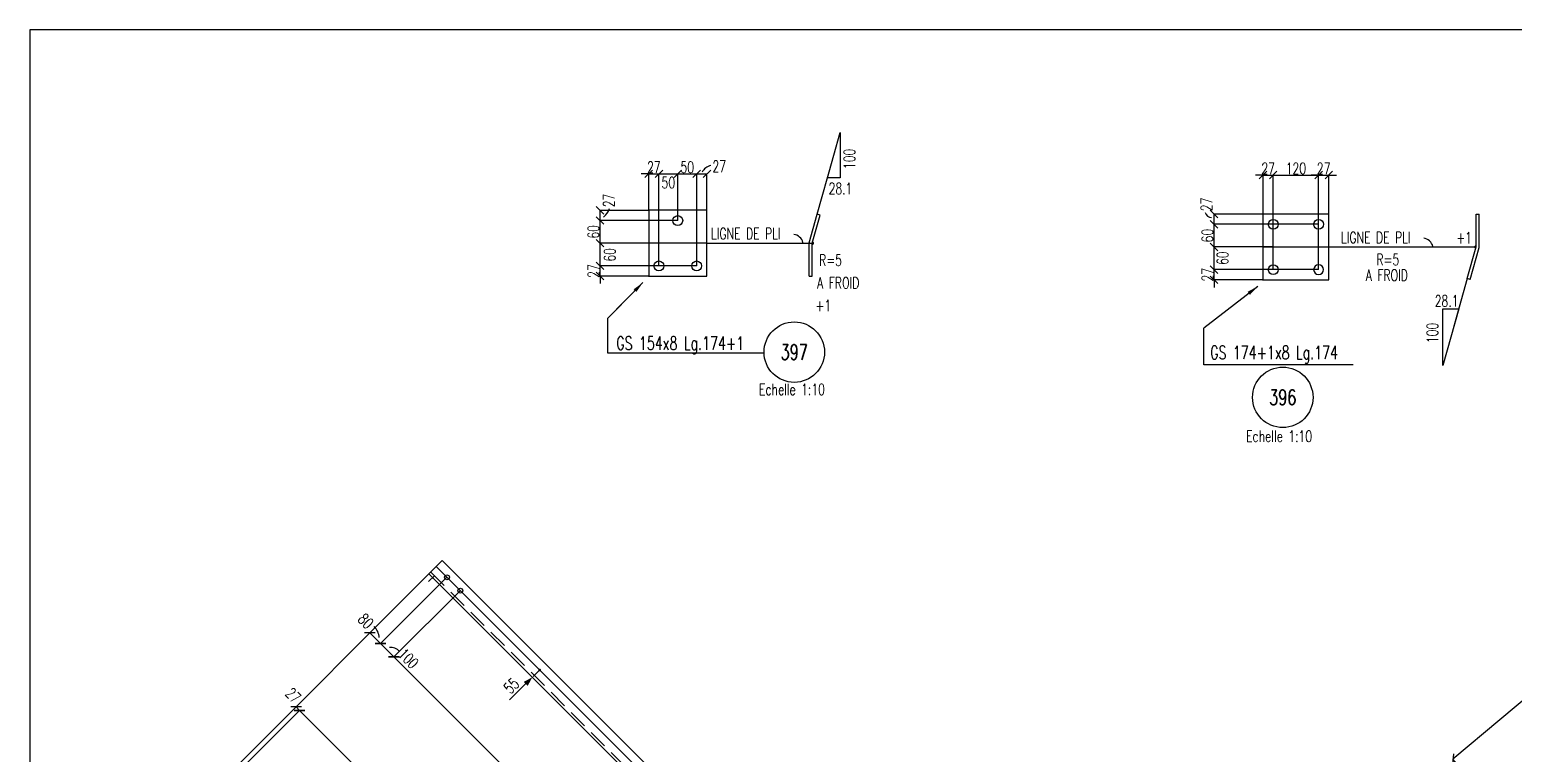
# Model space of a CAD drawing. Extents: x 512494 to 528714, y -47677 to -36197.
# Drawn here: x 512494 to 520348, y -40032 to -36197 of the extents above; entities that cross this region are included whole.
import ezdxf
from ezdxf.enums import TextEntityAlignment as Align

# ---------------------------------------------------------------- set-up
doc = ezdxf.new("R2010")
doc.units = 0
doc.header["$LTSCALE"] = 200
doc.header["$MEASUREMENT"] = 0
doc.linetypes.add('DASHED', pattern=[0.75, 0.5, -0.25])
doc.layers.get('0').update_dxf_attribs({"linetype": 'CONTINUOUS'})
for name, color, linetype in [('ASSI', 6, 'CONTINUOUS'), ('BOLLINI_1', 7, 'CONTINUOUS'), ('FORI', 2, 'CONTINUOUS'), ('LINEA_ANG', 2, 'CONTINUOUS'), ('LINEE_PIASTRE', 2, 'CONTINUOUS'), ('LS', 7, 'CONTINUOUS'), ('PIASTRE', 5, 'CONTINUOUS'), ('PIEGA', 4, 'CONTINUOUS'), ('PIEGA_F_1564_50', 7, 'CONTINUOUS'), ('PIEGA_F_1570_50', 7, 'CONTINUOUS'), ('QT_MAL', 7, 'CONTINUOUS'), ('QT_MPR', 7, 'CONTINUOUS'), ('TRAT-Y', 7, 'DASHED')]:
    doc.layers.add(name, color=color, linetype=linetype)
doc.styles.add('PIEGATI', font='ROMANS8.shx', dxfattribs={"width": 0.7})
doc.styles.add('QUOTE', font='ROMANS8.SHX', dxfattribs={"width": 0.7})
doc.styles.add('RQL', font='ROMANS8.SHX', dxfattribs={"width": 0.7})
doc.styles.add('RS', font='ROMANS8.shx', dxfattribs={"width": 0.7})
doc.styles.get("Standard").update_dxf_attribs({"font": 'ROMANS8.SHX', "width": 0.7})
doc.dimstyles.new('FRECCE1', dxfattribs={"dimtxt": 60, "dimasz": 6.66, "dimexe": 0, "dimexo": 0, "dimgap": 1, "dimtad": 1, "dimzin": 0, "dimdsep": 46, "dimtxsty": 'RS', "dimblk1": 'QUOTP', "dimblk2": 'QUOTF', "dimsah": 1, "dimcen": 0, "dimclrd": 2, "dimclre": 2, "dimclrt": 7, "dimadec": 0, "dimazin": 0, "dimtfac": 1, "dimtix": 1, "dimtmove": 2, "dimatfit": 3, "dimldrblk": 'QUOTP', "dimfxl": 1, "dimtolj": 1, "dimtzin": 0, "dimarcsym": 0})
doc.dimstyles.new('TRATTO', dxfattribs={"dimscale": 0, "dimtxt": 60, "dimasz": 40, "dimexe": 0, "dimexo": 0, "dimgap": 5, "dimtad": 1, "dimrnd": 0.5, "dimdsep": 46, "dimtxsty": 'RS', "dimblk1": 'OBLIQUE', "dimblk2": 'OBLIQUE', "dimsah": 1, "dimcen": 0.09, "dimclrd": 2, "dimclre": 2, "dimclrt": 7, "dimadec": 0, "dimazin": 0, "dimtfac": 1, "dimtix": 1, "dimtmove": 2, "dimatfit": 3, "dimfxl": 1, "dimtolj": 1, "dimtzin": 0, "dimarcsym": 0})

# ---------------------------------------------------------------- blocks, each defined once
blk = doc.blocks.new('ASSE98')
blk.add_line((0, 0), (1, 0))
at = {"color": 7, "style": 'QUOTE', "width": 0.5, "flags": 1}
for tag, p in [('TI', (1.3831, 6.8273)), ('DI_S', (1.3831, 6.4218)), ('D_S', (1.3831, 6.0209)), ('E_S', (1.3831, 5.6806)), ('NFORI', (1.3645, 5.2979)), ('ALAR', (1.3635, 4.9325)), ('FAM', (1.3775, 4.5465)), ('ALA', (1.3831, 4.1926)), ('DISP2', (1.3831, 3.8497)), ('DISP1', (1.3831, 3.5069)), ('PINZAF', (1.3831, 3.164)), ('PINZAI', (1.3831, 2.8211)), ('TRP', (1.3831, 2.4783)), ('NP', (1.3831, 2.1354)), ('SV', (1.3831, 1.7926)), ('PESO', (1.3831, 1.4497)), ('QUA', (1.3831, 1.1069)), ('LUN', (1.3831, 0.764)), ('PROF', (1.3831, 0.4211)), ('POS', (1.3831, 0.0783))]:
    blk.add_attdef(tag, p, '', height=0.2, dxfattribs=at)
at = {"color": 7, "flags": 1}
for tag, p in [('LAV1', (3.0743, 6.8285)), ('LAV2', (3.0743, 6.4951)), ('LAV3', (3.0743, 6.1618)), ('LAV4', (3.0743, 5.8285)), ('LAV5', (3.0743, 5.4951)), ('LAV6', (3.0743, 5.1618)), ('LAV7', (3.0743, 4.8285)), ('LAV8', (3.0743, 4.4951)), ('LAV9', (3.0743, 4.1618)), ('LAV10', (3.0743, 3.8285))]:
    blk.add_attdef(tag, p, '', height=0.2, dxfattribs=at)
blk = doc.blocks.new('16')
blk.add_circle((0, 0), 1)
blk = doc.blocks.new('_OBLIQUE')
at = {"color": 0, "linetype": 'ByBlock'}
blk.add_line((-0.5, -0.5), (0.5, 0.5), dxfattribs=at)
blk = doc.blocks.new('*D39')
at = {"layer": 'QT_MPR', "color": 2, "lineweight": -2, "transparency": 16777216}
for p, q in [((514772.8, -39166), (514421.7, -39517)), ((516808.2, -41903.5), (514421.7, -39517)), ((517159.2, -41552.5), (516808.2, -41903.5))]:
    blk.add_line(p, q, dxfattribs=at)
at = {"layer": 'QT_MPR', "color": 2, "lineweight": -2, "transparency": 16777216, "xscale": 40, "yscale": 40, "zscale": 40}
for p, rotation in [((514421.7, -39517), 134.9999999999997), ((516808.2, -41903.5), 314.9999999999997)]:
    blk.add_blockref('_OBLIQUE', p, dxfattribs=dict(at, rotation=rotation))
at = {"layer": 'QT_MPR', "color": 7, "transparency": 16777216, "insert": (515639.7, -40685.5), "char_height": 60, "attachment_point": 5, "rotation": 315, "style": 'RS'}
blk.add_mtext('\\A1;3375', dxfattribs=at)
blk = doc.blocks.new('*D40')
at = {"layer": 'QT_MPR', "color": 2, "lineweight": -2, "transparency": 16777216}
for p, q in [((514702, -39095.2), (514351, -39446.3)), ((514772.8, -39166), (514421.7, -39517)), ((514421.7, -39517), (514351, -39446.3))]:
    blk.add_line(p, q, dxfattribs=at)
at = {"layer": 'QT_MPR', "color": 2, "lineweight": -2, "transparency": 16777216, "xscale": 40, "yscale": 40, "zscale": 40}
for p, rotation in [((514351, -39446.3), 134.9999999999997), ((514421.7, -39517), 314.9999999999997)]:
    blk.add_blockref('_OBLIQUE', p, dxfattribs=dict(at, rotation=rotation))
at = {"layer": 'QT_MPR', "color": 7, "transparency": 16777216, "insert": (514497.9, -39525.3), "char_height": 60, "attachment_point": 5, "rotation": 315, "style": 'RS'}
blk.add_mtext('\\A1;100', dxfattribs=at)
blk = doc.blocks.new('*D42')
at = {"layer": 'QT_MPR', "color": 2, "lineweight": -2, "transparency": 16777216}
for p, q in [((514606.6, -39077.6), (514294.4, -39389.8)), ((514702, -39095.2), (514351, -39446.3)), ((514351, -39446.3), (514294.4, -39389.8))]:
    blk.add_line(p, q, dxfattribs=at)
at = {"layer": 'QT_MPR', "color": 2, "lineweight": -2, "transparency": 16777216, "xscale": 40, "yscale": 40, "zscale": 40}
for p, rotation in [((514294.4, -39389.8), 134.9999999999997), ((514351, -39446.3), 314.9999999999997)]:
    blk.add_blockref('_OBLIQUE', p, dxfattribs=dict(at, rotation=rotation))
at = {"layer": 'QT_MPR', "color": 7, "transparency": 16777216, "insert": (514272.2, -39327), "char_height": 60, "attachment_point": 5, "rotation": 315, "style": 'RS'}
blk.add_mtext('\\A1;80', dxfattribs=at)
blk = doc.blocks.new('*D43')
at = {"layer": 'QT_MPR', "color": 2, "lineweight": -2, "transparency": 16777216}
for p, q in [((513529.5, -40192.8), (513922.5, -39799.8)), ((513922.5, -39799.8), (516459.6, -42336.9)), ((516050.4, -42746.2), (516459.6, -42336.9))]:
    blk.add_line(p, q, dxfattribs=at)
at = {"layer": 'QT_MPR', "color": 2, "lineweight": -2, "transparency": 16777216, "xscale": 40, "yscale": 40, "zscale": 40}
for p, rotation in [((513922.5, -39799.8), 135.0000000000003), ((516459.6, -42336.9), 315.0000000000003)]:
    blk.add_blockref('_OBLIQUE', p, dxfattribs=dict(at, rotation=rotation))
at = {"layer": 'QT_MPR', "color": 7, "transparency": 16777216, "insert": (515215.8, -41043.6), "char_height": 60, "attachment_point": 5, "rotation": 315, "style": 'RS'}
blk.add_mtext('\\A1;3588', dxfattribs=at)
blk = doc.blocks.new('*D45')
at = {"layer": 'QT_MPR', "color": 2, "lineweight": -2, "transparency": 16777216}
for p, q in [((513510.5, -40173.7), (513903.5, -39780.7)), ((513529.5, -40192.8), (513922.5, -39799.8)), ((513903.5, -39780.7), (513922.5, -39799.8))]:
    blk.add_line(p, q, dxfattribs=at)
at = {"layer": 'QT_MPR', "color": 2, "lineweight": -2, "transparency": 16777216, "xscale": 40, "yscale": 40, "zscale": 40}
for p, rotation in [((513903.5, -39780.7), 135.0000000000003), ((513922.5, -39799.8), 315.0000000000003)]:
    blk.add_blockref('_OBLIQUE', p, dxfattribs=dict(at, rotation=rotation))
at = {"layer": 'QT_MPR', "color": 7, "transparency": 16777216, "insert": (513888.4, -39720.2), "char_height": 60, "attachment_point": 5, "rotation": 315, "style": 'RS'}
blk.add_mtext('\\A1;27', dxfattribs=at)
blk = doc.blocks.new('QUOTP')
at = {"layer": 'ASSI', "color": 2, "const_width": 1.07}
blk.add_lwpolyline([(-0.5, 0, 1), (0.5, 0, 1)], format="xyb", close=True, dxfattribs=at)
blk = doc.blocks.new('QUOTF')
at = {"layer": 'LS', "color": 2}
blk.add_line((7.5, 0), (25.5, 0), dxfattribs=at)
blk.add_solid([(7.5, 2.25), (0, 0), (7.5, -2.25)], dxfattribs=at)
blk = doc.blocks.new('*D47')
at = {"layer": 'QT_MAL', "color": 2, "lineweight": -2, "transparency": 16777216}
for p, q in [((515153.5, -39624.5), (515153.5, -39624.5)), ((515187.7, -39590.4), (515158.2, -39619.8))]:
    blk.add_line(p, q, dxfattribs=at)
at = {"layer": 'QT_MAL', "color": 2, "lineweight": -2, "transparency": 16777216, "xscale": 6.66, "yscale": 6.66, "zscale": 6.66}
for name, p, rotation in [('QUOTP', (515192.4, -39585.6), 44.99999999999969), ('QUOTF', (515153.5, -39624.5), 224.9999999999996)]:
    blk.add_blockref(name, p, dxfattribs=dict(at, rotation=rotation))
at = {"layer": 'QT_MAL', "color": 7, "transparency": 16777216, "insert": (515042.9, -39669.5), "char_height": 60, "attachment_point": 5, "rotation": 45, "style": 'RS'}
blk.add_mtext('\\A1;55', dxfattribs=at)
blk = doc.blocks.new('*D49')
at = {"layer": 'QT_MPR', "color": 2, "lineweight": -2, "transparency": 16777216}
for p, q in [((521736.5, -38621.6), (520024, -40057.6)), ((522248.7, -39232.5), (521736.5, -38621.6)), ((520526.6, -40656.9), (520024, -40057.6))]:
    blk.add_line(p, q, dxfattribs=at)
at = {"layer": 'QT_MPR', "color": 2, "lineweight": -2, "transparency": 16777216, "xscale": 40, "yscale": 40, "zscale": 40}
for p, rotation in [((521736.5, -38621.6), 39.9808647939774), ((520024, -40057.6), 219.9808647939774)]:
    blk.add_blockref('_OBLIQUE', p, dxfattribs=dict(at, rotation=rotation))
at = {"layer": 'QT_MPR', "color": 7, "transparency": 16777216, "insert": (520857.8, -39312.8), "char_height": 60, "attachment_point": 5, "rotation": 39.98086, "style": 'RS'}
blk.add_mtext('\\A1;2235', dxfattribs=at)
blk = doc.blocks.new('MRKR_98')
blk.add_point((0, 0))
at = {"color": 7, "style": 'QUOTE', "width": 0.5, "flags": 1}
for tag, p in [('TI', (3.7, 6.8)), ('NFORI', (3.7, 5.3)), ('AUX2', (3.7, 4.9)), ('FAM', (3.7, 4.5)), ('AUX1', (3.7, 4.2)), ('COMMESSA', (3.7, 3.8)), ('SPESSORE', (3.7, 2.5)), ('SV', (3.7, 1.8)), ('QUA', (3.7, 1.1)), ('DI_S', (3.7, 6.4)), ('D_S', (3.7, 6)), ('E_S', (3.7, 5.7)), ('MD', (3.7, 3.5)), ('MP', (3.7, 3.2)), ('LARGHEZZA', (3.7, 2.8)), ('NP', (3.7, 2.1)), ('PESO', (3.7, 1.4)), ('LUN', (3.7, 0.8)), ('PROF', (3.7, 0.4)), ('POS', (3.7, 0.1))]:
    blk.add_attdef(tag, p, '', height=0.2, dxfattribs=at)
at = {"color": 7, "flags": 1}
for tag, p in [('LAV1', (5.3, 6.9)), ('LAV2', (5.3, 6.5)), ('LAV3', (5.3, 6.2)), ('LAV4', (5.3, 5.9)), ('LAV5', (5.3, 5.5)), ('LAV6', (5.3, 5.2)), ('LAV7', (5.3, 4.9)), ('LAV8', (5.3, 4.5)), ('LAV9', (5.3, 4.2)), ('LAV10', (5.3, 3.9))]:
    blk.add_attdef(tag, p, '', height=0.2, dxfattribs=at)
blk = doc.blocks.new('*D54')
at = {"layer": 'LS', "color": 2, "lineweight": -2, "transparency": 16777216}
for p, q in [((519019, -36966.2), (518979, -36966.2)), ((519019, -37172.9), (519019, -36966.2)), ((519019, -36966.2), (519073, -36966.2)), ((519073, -37466.9), (519073, -36966.2)), ((519073, -36966.2), (519113, -36966.2))]:
    blk.add_line(p, q, dxfattribs=at)
at = {"layer": 'LS', "color": 2, "lineweight": -2, "transparency": 16777216, "xscale": 40, "yscale": 40, "zscale": 40}
blk.add_blockref('_OBLIQUE', (519019, -36966.2), dxfattribs=at)
at = {"layer": 'LS', "color": 2, "lineweight": -2, "transparency": 16777216, "xscale": 40, "yscale": 40, "zscale": 40, "rotation": 180}
blk.add_blockref('_OBLIQUE', (519073, -36966.2), dxfattribs=at)
at = {"layer": 'LS', "color": 7, "transparency": 16777216, "insert": (519046, -36931.2), "char_height": 60, "attachment_point": 5, "style": 'RS'}
blk.add_mtext('\\A1;27', dxfattribs=at)
blk = doc.blocks.new('*D55')
at = {"layer": 'LS', "color": 2, "lineweight": -2, "transparency": 16777216}
for p, q in [((519073, -37226.9), (519073, -36966.2)), ((519073, -36966.2), (519313, -36966.2)), ((519313, -37466.9), (519313, -36966.2))]:
    blk.add_line(p, q, dxfattribs=at)
at = {"layer": 'LS', "color": 2, "lineweight": -2, "transparency": 16777216, "xscale": 40, "yscale": 40, "zscale": 40, "rotation": 180}
blk.add_blockref('_OBLIQUE', (519073, -36966.2), dxfattribs=at)
at = {"layer": 'LS', "color": 2, "lineweight": -2, "transparency": 16777216, "xscale": 40, "yscale": 40, "zscale": 40}
blk.add_blockref('_OBLIQUE', (519313, -36966.2), dxfattribs=at)
at = {"layer": 'LS', "color": 7, "transparency": 16777216, "insert": (519193, -36931.2), "char_height": 60, "attachment_point": 5, "style": 'RS'}
blk.add_mtext('\\A1;120', dxfattribs=at)
blk = doc.blocks.new('*D56')
at = {"layer": 'LS', "color": 2, "lineweight": -2, "transparency": 16777216}
for p, q in [((519313, -36966.2), (519273, -36966.2)), ((519313, -37226.9), (519313, -36966.2)), ((519313, -36966.2), (519367, -36966.2)), ((519367, -37172.9), (519367, -36966.2)), ((519367, -36966.2), (519407, -36966.2))]:
    blk.add_line(p, q, dxfattribs=at)
at = {"layer": 'LS', "color": 2, "lineweight": -2, "transparency": 16777216, "xscale": 40, "yscale": 40, "zscale": 40}
blk.add_blockref('_OBLIQUE', (519313, -36966.2), dxfattribs=at)
at = {"layer": 'LS', "color": 2, "lineweight": -2, "transparency": 16777216, "xscale": 40, "yscale": 40, "zscale": 40, "rotation": 180}
blk.add_blockref('_OBLIQUE', (519367, -36966.2), dxfattribs=at)
at = {"layer": 'LS', "color": 7, "transparency": 16777216, "insert": (519340, -36931.2), "char_height": 60, "attachment_point": 5, "style": 'RS'}
blk.add_mtext('\\A1;27', dxfattribs=at)
blk = doc.blocks.new('*D57')
at = {"layer": 'LS', "color": 2, "lineweight": -2, "transparency": 16777216}
for p, q in [((518760.1, -37466.9), (518760.1, -37426.9)), ((519313, -37466.9), (518760.1, -37466.9)), ((518760.1, -37520.9), (518760.1, -37466.9)), ((519019, -37520.9), (518760.1, -37520.9)), ((518760.1, -37520.9), (518760.1, -37560.9))]:
    blk.add_line(p, q, dxfattribs=at)
at = {"layer": 'LS', "color": 2, "lineweight": -2, "transparency": 16777216, "xscale": 40, "yscale": 40, "zscale": 40}
for p, rotation in [((518760.1, -37466.9), 270), ((518760.1, -37520.9), 90)]:
    blk.add_blockref('_OBLIQUE', p, dxfattribs=dict(at, rotation=rotation))
at = {"layer": 'LS', "color": 7, "transparency": 16777216, "insert": (518725.1, -37493.9), "char_height": 60, "attachment_point": 5, "rotation": 90, "style": 'RS'}
blk.add_mtext('\\A1;27', dxfattribs=at)
blk = doc.blocks.new('*D58')
at = {"layer": 'LS', "color": 2, "lineweight": -2, "transparency": 16777216}
for p, q in [((519073, -37346.9), (518760.1, -37346.9)), ((518760.1, -37466.9), (518760.1, -37346.9)), ((519073, -37466.9), (518760.1, -37466.9))]:
    blk.add_line(p, q, dxfattribs=at)
at = {"layer": 'LS', "color": 2, "lineweight": -2, "transparency": 16777216, "xscale": 40, "yscale": 40, "zscale": 40}
for p, rotation in [((518760.1, -37346.9), 90), ((518760.1, -37466.9), 270)]:
    blk.add_blockref('_OBLIQUE', p, dxfattribs=dict(at, rotation=rotation))
at = {"layer": 'LS', "color": 7, "transparency": 16777216, "insert": (518805.3, -37406), "char_height": 60, "attachment_point": 5, "rotation": 90, "style": 'RS'}
blk.add_mtext('\\A1;60', dxfattribs=at)
blk = doc.blocks.new('*D59')
at = {"layer": 'LS', "color": 2, "lineweight": -2, "transparency": 16777216}
for p, q in [((519313, -37226.9), (518760.1, -37226.9)), ((518760.1, -37346.9), (518760.1, -37226.9)), ((519073, -37346.9), (518760.1, -37346.9))]:
    blk.add_line(p, q, dxfattribs=at)
at = {"layer": 'LS', "color": 2, "lineweight": -2, "transparency": 16777216, "xscale": 40, "yscale": 40, "zscale": 40}
for p, rotation in [((518760.1, -37226.9), 90), ((518760.1, -37346.9), 270)]:
    blk.add_blockref('_OBLIQUE', p, dxfattribs=dict(at, rotation=rotation))
at = {"layer": 'LS', "color": 7, "transparency": 16777216, "insert": (518725.1, -37286.9), "char_height": 60, "attachment_point": 5, "rotation": 90, "style": 'RS'}
blk.add_mtext('\\A1;60', dxfattribs=at)
blk = doc.blocks.new('*D60')
at = {"layer": 'LS', "color": 2, "lineweight": -2, "transparency": 16777216}
for p, q in [((519019, -37172.9), (518760.1, -37172.9)), ((518760.1, -37226.9), (518760.1, -37172.9)), ((519073, -37226.9), (518760.1, -37226.9))]:
    blk.add_line(p, q, dxfattribs=at)
at = {"layer": 'LS', "color": 2, "lineweight": -2, "transparency": 16777216, "xscale": 40, "yscale": 40, "zscale": 40}
for p, rotation in [((518760.1, -37172.9), 90), ((518760.1, -37226.9), 270)]:
    blk.add_blockref('_OBLIQUE', p, dxfattribs=dict(at, rotation=rotation))
at = {"layer": 'LS', "color": 7, "transparency": 16777216, "insert": (518719.8, -37121.7), "char_height": 60, "attachment_point": 5, "rotation": 90, "style": 'RS'}
blk.add_mtext('\\A1;27', dxfattribs=at)
blk = doc.blocks.new('LPIEGA')
at = {"color": 0, "linetype": 'ByBlock'}
blk.add_line((0, 0), (1, 0), dxfattribs=at)
at = {"color": 0}
for tag, p in [('VUOTO3', (1, 13)), ('VUOTO2', (1, 11)), ('VUOTO1', (1, 9))]:
    blk.add_attdef(tag, p, '', height=1, dxfattribs=at)
at = {"color": 0, "flags": 1}
for tag, p in [('ANG_PIE', (1, 7)), ('INC_PIE', (1, 5)), ('CF', (1, 3)), ('RAGGIO', (1, 1))]:
    blk.add_attdef(tag, p, '', height=1, dxfattribs=at)
blk = doc.blocks.new('xxx')
blk.add_circle((0, 0), 8)
at = {"color": 3, "style": 'RQL', "width": 0.7}
blk.add_attdef('POS', text='', height=4, dxfattribs=at).set_placement((0, 0), align=Align.MIDDLE)
at = {"color": 3, "style": 'RQL', "width": 0.7, "flags": 1}
blk.add_attdef('POS1', (-0.39, -5.42), '', height=2, dxfattribs=at)
at = {"style": 'RQL', "width": 0.7, "flags": 1}
blk.add_attdef('TIPO', (-0.39, -8.66), '', height=2, dxfattribs=at)
blk = doc.blocks.new('*D61')
at = {"layer": 'LS', "color": 2, "lineweight": -2, "transparency": 16777216}
for p, q in [((515511.8, -37447), (515511.8, -37407)), ((516023.2, -37447), (515511.8, -37447)), ((515511.8, -37501), (515511.8, -37447)), ((515769.1, -37501), (515511.8, -37501)), ((515511.8, -37501), (515511.8, -37541))]:
    blk.add_line(p, q, dxfattribs=at)
at = {"layer": 'LS', "color": 2, "lineweight": -2, "transparency": 16777216, "xscale": 40, "yscale": 40, "zscale": 40}
for p, rotation in [((515511.8, -37447), 270), ((515511.8, -37501), 90)]:
    blk.add_blockref('_OBLIQUE', p, dxfattribs=dict(at, rotation=rotation))
at = {"layer": 'LS', "color": 7, "transparency": 16777216, "insert": (515476.8, -37474), "char_height": 60, "attachment_point": 5, "rotation": 90, "style": 'RS'}
blk.add_mtext('\\A1;27', dxfattribs=at)
blk = doc.blocks.new('*D62')
at = {"layer": 'LS', "color": 2, "lineweight": -2, "transparency": 16777216}
for p, q in [((515923.1, -37327), (515511.8, -37327)), ((515511.8, -37447), (515511.8, -37327)), ((515823.1, -37447), (515511.8, -37447))]:
    blk.add_line(p, q, dxfattribs=at)
at = {"layer": 'LS', "color": 2, "lineweight": -2, "transparency": 16777216, "xscale": 40, "yscale": 40, "zscale": 40}
for p, rotation in [((515511.8, -37327), 90), ((515511.8, -37447), 270)]:
    blk.add_blockref('_OBLIQUE', p, dxfattribs=dict(at, rotation=rotation))
at = {"layer": 'LS', "color": 7, "transparency": 16777216, "insert": (515563.3, -37388.7), "char_height": 60, "attachment_point": 5, "rotation": 90, "style": 'RS'}
blk.add_mtext('\\A1;60', dxfattribs=at)
blk = doc.blocks.new('*D63')
at = {"layer": 'LS', "color": 2, "lineweight": -2, "transparency": 16777216}
for p, q in [((515923.1, -37207), (515511.8, -37207)), ((515511.8, -37327), (515511.8, -37207)), ((515923.1, -37327), (515511.8, -37327))]:
    blk.add_line(p, q, dxfattribs=at)
at = {"layer": 'LS', "color": 2, "lineweight": -2, "transparency": 16777216, "xscale": 40, "yscale": 40, "zscale": 40}
for p, rotation in [((515511.8, -37207), 90), ((515511.8, -37327), 270)]:
    blk.add_blockref('_OBLIQUE', p, dxfattribs=dict(at, rotation=rotation))
at = {"layer": 'LS', "color": 7, "transparency": 16777216, "insert": (515476.8, -37267), "char_height": 60, "attachment_point": 5, "rotation": 90, "style": 'RS'}
blk.add_mtext('\\A1;60', dxfattribs=at)
blk = doc.blocks.new('*D64')
at = {"layer": 'LS', "color": 2, "lineweight": -2, "transparency": 16777216}
for p, q in [((515769.1, -37153), (515511.8, -37153)), ((515511.8, -37207), (515511.8, -37153)), ((515923.1, -37207), (515511.8, -37207))]:
    blk.add_line(p, q, dxfattribs=at)
at = {"layer": 'LS', "color": 2, "lineweight": -2, "transparency": 16777216, "xscale": 40, "yscale": 40, "zscale": 40}
for p, rotation in [((515511.8, -37153), 90), ((515511.8, -37207), 270)]:
    blk.add_blockref('_OBLIQUE', p, dxfattribs=dict(at, rotation=rotation))
at = {"layer": 'LS', "color": 7, "transparency": 16777216, "insert": (515558.7, -37101.2), "char_height": 60, "attachment_point": 5, "rotation": 90, "style": 'RS'}
blk.add_mtext('\\A1;27', dxfattribs=at)
blk = doc.blocks.new('*D65')
at = {"layer": 'LS', "color": 2, "lineweight": -2, "transparency": 16777216}
for p, q in [((515769.1, -36959.8), (515729.1, -36959.8)), ((515769.1, -37153), (515769.1, -36959.8)), ((515769.1, -36959.8), (515823.1, -36959.8)), ((515823.1, -37447), (515823.1, -36959.8)), ((515823.1, -36959.8), (515863.1, -36959.8))]:
    blk.add_line(p, q, dxfattribs=at)
at = {"layer": 'LS', "color": 2, "lineweight": -2, "transparency": 16777216, "xscale": 40, "yscale": 40, "zscale": 40}
blk.add_blockref('_OBLIQUE', (515769.1, -36959.8), dxfattribs=at)
at = {"layer": 'LS', "color": 2, "lineweight": -2, "transparency": 16777216, "xscale": 40, "yscale": 40, "zscale": 40, "rotation": 180}
blk.add_blockref('_OBLIQUE', (515823.1, -36959.8), dxfattribs=at)
at = {"layer": 'LS', "color": 7, "transparency": 16777216, "insert": (515796.1, -36924.8), "char_height": 60, "attachment_point": 5, "style": 'RS'}
blk.add_mtext('\\A1;27', dxfattribs=at)
blk = doc.blocks.new('*D66')
at = {"layer": 'LS', "color": 2, "lineweight": -2, "transparency": 16777216}
for p, q in [((515823.1, -37447), (515823.1, -36959.8)), ((515823.1, -36959.8), (515923.1, -36959.8)), ((515923.1, -37207), (515923.1, -36959.8))]:
    blk.add_line(p, q, dxfattribs=at)
at = {"layer": 'LS', "color": 2, "lineweight": -2, "transparency": 16777216, "xscale": 40, "yscale": 40, "zscale": 40, "rotation": 180}
blk.add_blockref('_OBLIQUE', (515823.1, -36959.8), dxfattribs=at)
at = {"layer": 'LS', "color": 2, "lineweight": -2, "transparency": 16777216, "xscale": 40, "yscale": 40, "zscale": 40}
blk.add_blockref('_OBLIQUE', (515923.1, -36959.8), dxfattribs=at)
at = {"layer": 'LS', "color": 7, "transparency": 16777216, "insert": (515872.9, -37006.1), "char_height": 60, "attachment_point": 5, "style": 'RS'}
blk.add_mtext('\\A1;50', dxfattribs=at)
blk = doc.blocks.new('*D67')
at = {"layer": 'LS', "color": 2, "lineweight": -2, "transparency": 16777216}
for p, q in [((515923.1, -37207), (515923.1, -36959.8)), ((515923.1, -36959.8), (516023.2, -36959.8)), ((516023.2, -37447), (516023.2, -36959.8))]:
    blk.add_line(p, q, dxfattribs=at)
at = {"layer": 'LS', "color": 2, "lineweight": -2, "transparency": 16777216, "xscale": 40, "yscale": 40, "zscale": 40, "rotation": 180}
blk.add_blockref('_OBLIQUE', (515923.1, -36959.8), dxfattribs=at)
at = {"layer": 'LS', "color": 2, "lineweight": -2, "transparency": 16777216, "xscale": 40, "yscale": 40, "zscale": 40}
blk.add_blockref('_OBLIQUE', (516023.2, -36959.8), dxfattribs=at)
at = {"layer": 'LS', "color": 7, "transparency": 16777216, "insert": (515973.1, -36924.8), "char_height": 60, "attachment_point": 5, "style": 'RS'}
blk.add_mtext('\\A1;50', dxfattribs=at)
blk = doc.blocks.new('*D68')
at = {"layer": 'LS', "color": 2, "lineweight": -2, "transparency": 16777216}
for p, q in [((516023.2, -37447), (516023.2, -36959.8)), ((516023.2, -36959.8), (516077.1, -36959.8)), ((516077.1, -37153), (516077.1, -36959.8))]:
    blk.add_line(p, q, dxfattribs=at)
at = {"layer": 'LS', "color": 2, "lineweight": -2, "transparency": 16777216, "xscale": 40, "yscale": 40, "zscale": 40, "rotation": 180}
blk.add_blockref('_OBLIQUE', (516023.2, -36959.8), dxfattribs=at)
at = {"layer": 'LS', "color": 2, "lineweight": -2, "transparency": 16777216, "xscale": 40, "yscale": 40, "zscale": 40}
blk.add_blockref('_OBLIQUE', (516077.1, -36959.8), dxfattribs=at)
at = {"layer": 'LS', "color": 7, "transparency": 16777216, "insert": (516142.4, -36920.1), "char_height": 60, "attachment_point": 5, "style": 'RS'}
blk.add_mtext('\\A1;27', dxfattribs=at)

msp = doc.modelspace()

# ---------------------------------------------------------------- linework, layer by layer
at = {"layer": 'LINEA_ANG'}
for p, q in [((516617.877, -37324.758), (516660.209, -37174.113)), ((516633.877, -37326.964), (516675.612, -37178.441)), ((516675.612, -37178.441), (516660.209, -37174.113)), ((520146.276, -37346.928), (520146.276, -37172.928)), ((520146.276, -37172.928), (520162.276, -37172.928)), ((520162.276, -37349.126), (520162.276, -37172.928)), ((516617.877, -37500.964), (516617.877, -37324.758)), ((516633.877, -37500.964), (516633.877, -37326.964)), ((520099.361, -37514.484), (520146.276, -37346.928)), ((520114.768, -37518.798), (520162.276, -37349.126)), ((516617.877, -37500.964), (516633.877, -37500.964)), ((520114.768, -37518.798), (520099.361, -37514.484)), ((514677.323, -39006.894), (514606.612, -39077.605)), ((519789.705, -44119.276), (514677.323, -39006.894)), ((514606.612, -39077.605), (519718.994, -44189.987))]:
    msp.add_line(p, q, dxfattribs=at)
at = {"layer": 'LINEA_ANG', "const_width": 10}
for points in [[(516633.877, -37331.964, 0.41421356), (516638.877, -37326.964, 0.33607402), (516635.23, -37322.15, 0.33607402)], [(520144.928, -37351.743, -0.33633198), (520141.276, -37346.928, -0.41421356), (520146.276, -37341.928, -0.41421356)]]:
    msp.add_lwpolyline(points, format="xyb", dxfattribs=at)
at = {"layer": 'LINEE_PIASTRE'}
for p, q in [((516077.099, -37152.964), (515769.099, -37152.964)), ((515769.099, -37152.964), (515769.099, -37500.964)), ((516077.099, -37500.964), (516077.099, -37152.964)), ((519366.964, -37172.928), (519018.964, -37172.928)), ((519018.964, -37172.928), (519018.964, -37520.928)), ((519366.964, -37520.928), (519366.964, -37172.928)), ((515769.099, -37500.964), (516077.099, -37500.964)), ((519018.964, -37520.928), (519366.964, -37520.928))]:
    msp.add_line(p, q, dxfattribs=at)
at = {"layer": 'LS', "color": 6}
for p, q in [((516660.209, -37174.113), (516742.612, -36880.862)), ((516077.099, -37326.964), (516633.877, -37326.964)), ((519366.964, -37346.928), (520146.276, -37346.928)), ((515552.943, -37723.521), (515738.877, -37535.23)), ((515552.943, -37723.521), (515738.877, -37535.23)), ((520099.361, -37514.484), (520026.751, -37773.804)), ((515552.943, -37909.334), (515552.943, -37723.521)), ((518705.548, -37970.01), (518705.548, -37777.397)), ((516379.287, -37909.334), (515552.943, -37909.334)), ((519496.188, -37970.01), (518705.548, -37970.01)), ((514604.988, -39117.304), (514635.549, -39086.743)), ((514645.503, -39038.714), (519757.885, -44151.096))]:
    msp.add_line(p, q, dxfattribs=at)
at = {"layer": 'LS', "color": 2}
msp.add_line((513903.474, -39780.743), (514294.442, -39389.775), dxfattribs=at)
at = {"layer": 'LS', "color": 8}
msp.add_lwpolyline([(512494.418, -36196.805), (512494.418, -47676.805), (525214.418, -47676.805), (525214.418, -46076.805), (528714.418, -46076.805), (528714.418, -36196.805), (512494.418, -36196.805)], close=True, dxfattribs=at)
at = {"layer": 'LS', "color": 6}
for points in [[(516781.952, -36740.862), (516781.952, -36980.862), (516714.512, -36980.862)], [(519970.751, -37973.804), (519970.751, -37673.804), (520054.751, -37673.804)]]:
    msp.add_lwpolyline(points, close=True, dxfattribs=at)
for points in [[(515696.718, -37577.923), (515552.943, -37723.521)], [(518991.173, -37555.291), (518705.548, -37777.397)]]:
    msp.add_lwpolyline(points, dxfattribs=at)
for centre, radius, start, end in [((516112.074, -36982.573), 68.308, 102.6614151, 151.8246707), ((515474.756, -37117.644), 90.632, 308.2009294, 343.3316201), ((518747.555, -37156.18), 35.056, 193.5350297, 268.6786635), ((516531.415, -37335.295), 54.667, 12.1812833, 84.823238), ((519864.14, -37355.555), 54.667, 12.1812833, 84.823238), ((514256.706, -39419.818), 87.068, 3.5962795, 46.8638837), ((514405.188, -39526.138), 59.509, 39.9697724, 97.1864253)]:
    msp.add_arc(centre, radius, start, end, dxfattribs=at)
for points in [[(515689.603, -37570.897), (515738.877, -37535.23), (515703.834, -37584.95)], [(518937.669, -37584.228), (518991.173, -37555.291), (518949.947, -37600.017)]]:
    msp.add_solid(points, dxfattribs=at)
at = {"layer": 'PIEGA'}
for p, q in [((516077.099, -37326.964), (515769.099, -37326.964)), ((519018.964, -37346.928), (519366.964, -37346.928))]:
    msp.add_line(p, q, dxfattribs=at)
at = {"layer": 'TRAT-Y'}
msp.add_line((514616.511, -39067.706), (519728.893, -44180.088), dxfattribs=at)

# ---------------------------------------------------------------- block references
at = {"layer": 'ASSI', "xscale": 7229.999999999999, "zscale": 7229.999999999999, "rotation": 314.9999999999997}
msp.add_blockref('ASSE98', (514606.612, -39077.605), dxfattribs=at)
at = {"layer": 'BOLLINI_1', "xscale": 19.99800000000225, "yscale": 19.99800000000225, "zscale": 19.99800000000225}
for p, values in [((516539.162, -37903.426), {'POS': '397'}), ((519123.555, -38142.874), {'POS': '396'})]:
    msp.add_blockref('xxx', p, dxfattribs=at).add_auto_attribs(values)
at = {"layer": 'FORI', "yscale": 26, "zscale": 26}
for p, xscale in [((515923.099, -37206.964), 26), ((519072.964, -37466.928), 26), ((519312.964, -37466.928), -26)]:
    msp.add_blockref('16', p, dxfattribs=dict(at, xscale=xscale))
at = {"layer": 'FORI'}
for p, xscale, yscale, zscale, rotation in [((519072.964, -37226.928), 26, 26, 26, 44.9999999999959), ((519312.964, -37226.928), 26, 26, 26, 44.9999999999959), ((515823.099, -37446.964), 26, 26, 26, 179.9999999998761), ((516023.17, -37446.964), 26, 26, 26, 179.9999999998939), ((514702.017, -39095.228), 13, 13, 13, 314.9999999998936), ((514772.753, -39165.964), 13, 13, 13, 314.9999999998758)]:
    msp.add_blockref('16', p, dxfattribs=dict(at, xscale=xscale, yscale=yscale, zscale=zscale, rotation=rotation))
at = {"layer": 'PIASTRE'}
ref = msp.add_blockref('MRKR_98', (515769.099, -37500.964), dxfattribs=dict(at, xscale=2, yscale=2, zscale=2))
ref.add_attrib('PROF', 'GS 154x8 Lg.174+1', (515597.784, -37890.814), dxfattribs={"layer": '0', "color": 2, "height": 70, "style": 'PIEGATI', "width": 0.7})
ref = msp.add_blockref('MRKR_98', (519018.964, -37520.928), dxfattribs=dict(at, xscale=2, yscale=2, zscale=2))
ref.add_attrib('PROF', 'GS 174+1x8 Lg.174', (518739.663, -37940.139), dxfattribs={"layer": '0', "color": 2, "height": 70, "style": 'PIEGATI', "width": 0.7})
at = {"layer": 'PIEGA_F_1564_50'}
ref = msp.add_blockref('LPIEGA', (519018.964, -37346.928), dxfattribs=dict(at, xscale=348, zscale=348))
ref.add_attrib('RAGGIO', 'R=5', (519619.113, -37443.699), dxfattribs={"layer": '0', "color": 7, "height": 60, "style": 'RS', "width": 0.7})
ref.add_attrib('CF', 'A FROID', (519562.517, -37526.33), dxfattribs={"layer": '0', "color": 7, "height": 60, "style": 'RS', "width": 0.7})
ref.add_attrib('INC_PIE', '+1', (520041.886, -37327.833), dxfattribs={"layer": '0', "color": 7, "height": 60, "style": 'RS', "width": 0.7})
at = {"layer": 'PIEGA_F_1570_50'}
ref = msp.add_blockref('LPIEGA', (516077.099, -37326.964), dxfattribs=dict(at, xscale=308, zscale=308, rotation=180))
ref.add_attrib('RAGGIO', 'R=5', (516671.025, -37446.964), dxfattribs={"layer": '0', "color": 7, "height": 60, "style": 'RS', "width": 0.7})
ref.add_attrib('CF', 'A FROID', (516660.43, -37566.964), dxfattribs={"layer": '0', "color": 7, "height": 60, "style": 'RS', "width": 0.7})
ref.add_attrib('INC_PIE', '+1', (516651.956, -37686.964), dxfattribs={"layer": '0', "color": 7, "height": 60, "style": 'RS', "width": 0.7})

# ---------------------------------------------------------------- texts
at = {"color": 7, "style": 'RS', "width": 0.7}
for p in [(516098.421, -37306.381), (519431.147, -37326.64)]:
    msp.add_text('LIGNE DE PLI', height=60, dxfattribs=at).set_placement(p)
at = {"layer": 'LS', "color": 7, "style": 'RS', "width": 0.7}
for p in [(516830.712, -36880.862), (519915.458, -37802.071)]:
    msp.add_text('100', height=60, rotation=90, dxfattribs=at).set_placement(p, align=Align.MIDDLE)
for p in [(516783.77, -37037.729), (519990.568, -37632.63)]:
    msp.add_text('28.1', height=60, dxfattribs=at).set_placement(p, align=Align.MIDDLE)
for p in [(516352.438, -38130.735), (518929.563, -38378.668)]:
    msp.add_text('Echelle 1:10', height=60, dxfattribs=at).set_placement(p)

# ---------------------------------------------------------------- dimensions: what is measured, and where the dimension line sits
at = {"layer": 'LS'}
for base, p1, p2, text, picture, middle in [((515823.099, -36959.786), (515769.099, -37152.964), (515823.099, -37446.964), '27', '*D65', (515796.099, -36924.786)), ((516023.17, -36959.786), (515923.099, -37206.964), (516023.17, -37446.964), '50', '*D67', (515973.134, -36924.786)), ((519072.964, -36966.229), (519018.964, -37172.928), (519072.964, -37466.928), '27', '*D54', (519045.964, -36931.229)), ((519312.964, -36966.229), (519072.964, -37226.928), (519312.964, -37466.928), '120', '*D55', (519192.964, -36931.229)), ((519366.964, -36966.229), (519312.964, -37226.928), (519366.964, -37172.928), '27', '*D56', (519339.964, -36931.229))]:
    dim = msp.add_linear_dim(base=base, p1=p1, p2=p2, text=text, dimstyle='TRATTO', override={"dimscale": 1}, dxfattribs=at)
    dim.commit()
    dim.dimension.update_dxf_attribs({"geometry": picture, "text_midpoint": middle})
for base, p1, p2, text, picture, middle in [((516077.099, -36959.786), (516023.17, -37446.964), (516077.099, -37152.964), '27', '*D68', (516142.378, -36920.128)), ((515923.099, -36959.786), (515823.099, -37446.964), (515923.099, -37206.964), '50', '*D66', (515872.858, -37006.149))]:
    dim = msp.add_linear_dim(base=base, p1=p1, p2=p2, text=text, dimstyle='TRATTO', override={"dimscale": 1}, dxfattribs=at)
    dim.commit()
    dim.dimension.update_dxf_attribs({"geometry": picture, "text_midpoint": middle, "dimtype": 160})
for base, p1, p2, text, picture, middle in [((515511.793, -37152.964), (515923.099, -37206.964), (515769.099, -37152.964), '27', '*D64', (515558.705, -37101.244)), ((518760.068, -37172.928), (519072.964, -37226.928), (519018.964, -37172.928), '27', '*D60', (518719.817, -37121.667)), ((515511.793, -37326.964), (515823.099, -37446.964), (515923.099, -37326.964), '60', '*D62', (515563.307, -37388.664)), ((518760.068, -37346.928), (519072.964, -37466.928), (519072.964, -37346.928), '60', '*D58', (518805.335, -37405.983))]:
    dim = msp.add_linear_dim(base=base, p1=p1, p2=p2, angle=90, text=text, dimstyle='TRATTO', override={"dimscale": 1}, dxfattribs=at)
    dim.commit()
    dim.dimension.update_dxf_attribs({"geometry": picture, "text_midpoint": middle, "dimtype": 160})
for base, p1, p2, text, picture, middle in [((515511.793, -37206.964), (515923.099, -37326.964), (515923.099, -37206.964), '60', '*D63', (515476.793, -37266.964)), ((518760.068, -37226.928), (519072.964, -37346.928), (519312.964, -37226.928), '60', '*D59', (518725.068, -37286.928)), ((515511.793, -37446.964), (515769.099, -37500.964), (516023.17, -37446.964), '27', '*D61', (515476.793, -37473.964)), ((518760.068, -37466.928), (519018.964, -37520.928), (519312.964, -37466.928), '27', '*D57', (518725.068, -37493.928))]:
    dim = msp.add_linear_dim(base=base, p1=p1, p2=p2, angle=90, text=text, dimstyle='TRATTO', override={"dimscale": 1}, dxfattribs=at)
    dim.commit()
    dim.dimension.update_dxf_attribs({"geometry": picture, "text_midpoint": middle})
at = {"layer": 'QT_MAL'}
dim = msp.add_linear_dim(base=(515153.54, -39624.533), p1=(515192.431, -39585.642), p2=(515153.54, -39624.533), angle=45, text='55', dimstyle='FRECCE1', dxfattribs=at)
dim.commit()
dim.dimension.update_dxf_attribs({"geometry": '*D47', "text_midpoint": (515042.93, -39669.503), "dimtype": 160})
at = {"layer": 'QT_MPR'}
for base, p1, p2, angle, text, picture, middle in [((520024.042, -40057.567), (522248.729, -39232.501), (520526.642, -40656.949), 39.9808648, '2235', '*D49', (520857.778, -39312.777)), ((514294.442, -39389.775), (514702.017, -39095.228), (514606.612, -39077.605), 315, '80', '*D42', (514272.197, -39326.951)), ((514350.956, -39446.289), (514772.753, -39165.964), (514702.017, -39095.228), 315, '100', '*D40', (514497.93, -39525.266)), ((514421.692, -39517.025), (517159.24, -41552.451), (514772.753, -39165.964), 315, '3375', '*D39', (515639.684, -40685.52)), ((513922.511, -39799.78), (513510.48, -40173.737), (513529.517, -40192.775), 315, '27', '*D45', (513888.416, -39720.213)), ((516459.637, -42336.907), (513529.517, -40192.775), (516050.38, -42746.165), 315, '3588', '*D43', (515215.823, -41043.595))]:
    dim = msp.add_linear_dim(base=base, p1=p1, p2=p2, angle=angle, text=text, dimstyle='TRATTO', override={"dimscale": 1}, dxfattribs=at)
    dim.commit()
    dim.dimension.update_dxf_attribs({"geometry": picture, "text_midpoint": middle, "dimtype": 160})

doc.saveas('drawing.dxf')
